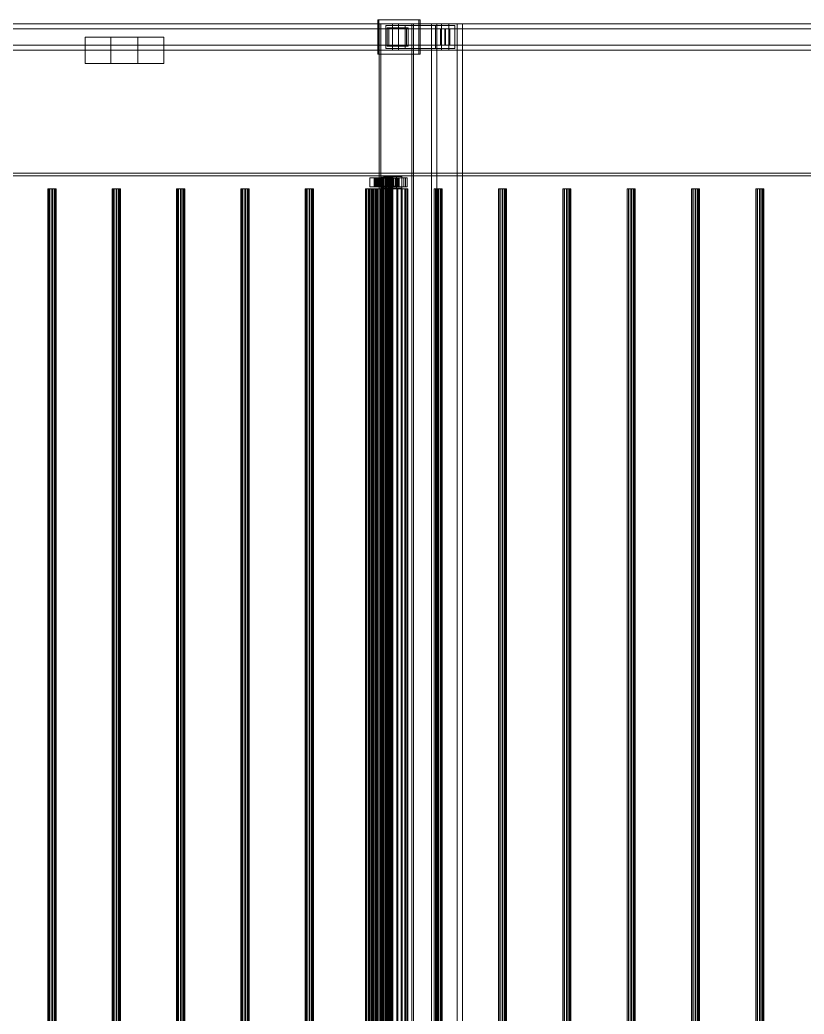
# Model space of a CAD drawing. Header units: millimetres. Extents: x -1970 to 59977, y -50268 to 6837.
# Drawn here: x 33896 to 35083, y -18000 to -16494 of the extents above; entities that cross this region are included whole.
import ezdxf

# ---------------------------------------------------------------- set-up
doc = ezdxf.new("R2010")
doc.units = ezdxf.units.MM
doc.layers.add('superior_C03', color=7, linetype='Continuous', lineweight=0)

msp = doc.modelspace()

# ---------------------------------------------------------------- linework, layer by layer
at = {"layer": 'superior_C03'}
for p, q in [((38691.362, -16500), (27582.557, -16500)), ((27583.456, -16500), (38692.26, -16500)), ((34460.122, -16500), (33290.774, -16500)), ((33299.757, -16500), (34469.105, -16500)), ((34534.007, -16500), (33364.659, -16500)), ((33375.888, -16500), (34545.236, -16500)), ((34499.926, -16494), (34437.561, -16494)), ((34437.561, -16494), (34437.561, -16546)), ((34439.357, -16494), (34437.561, -16494)), ((34439.357, -16546), (34439.357, -16494)), ((34439.357, -16494), (34501.723, -16494)), ((34489.003, -16500), (34439.501, -16500)), ((34439.501, -16500), (34439.501, -19500)), ((34442.196, -16500), (34439.501, -16500)), ((34442.196, -19500), (34442.196, -16500)), ((34442.196, -16500), (34491.698, -16500)), ((34479.23, -16502.5), (34449.996, -16502.5)), ((34449.996, -16502.5), (34449.996, -16537.5)), ((34525.005, -16502.5), (34449.996, -16502.5)), ((34460.122, -16500), (34460.122, -16540)), ((34469.105, -16500), (34460.122, -16500)), ((35629.469, -16500), (34460.122, -16500)), ((34469.105, -16540), (34469.105, -16500)), ((34469.105, -16500), (35638.453, -16500)), ((34479.23, -16537.5), (34479.23, -16502.5)), ((34479.23, -16502.5), (34554.238, -16502.5)), ((34489.003, -19500), (34489.003, -16500)), ((34489.003, -16500), (34491.698, -16500)), ((34491.698, -16500), (34491.698, -19500)), ((34499.926, -16546), (34499.926, -16494)), ((34499.926, -16494), (34501.723, -16494)), ((34501.723, -16494), (34501.723, -16546)), ((34557.988, -16500), (34519.01, -16500)), ((34519.01, -16500), (34519.01, -19500)), ((34526.87, -16500), (34519.01, -16500)), ((34525.005, -16537.5), (34525.005, -16502.5)), ((34525.005, -16502.5), (34554.238, -16502.5)), ((34526.87, -19500), (34526.87, -16500)), ((34526.87, -16500), (34565.848, -16500)), ((34534.007, -16500), (34534.007, -16540)), ((34545.236, -16500), (34534.007, -16500)), ((35703.355, -16500), (34534.007, -16500)), ((34545.236, -16540), (34545.236, -16500)), ((34545.236, -16500), (35714.584, -16500)), ((34554.238, -16502.5), (34554.238, -16537.5)), ((34557.988, -19500), (34557.988, -16500)), ((34557.988, -16500), (34565.848, -16500)), ((34565.848, -16500), (34565.848, -19500)), ((33294.591, -16507.5), (34538.948, -16507.5)), ((34540.296, -16507.5), (33295.939, -16507.5)), ((34033.46, -16520), (33994.481, -16520)), ((33994.481, -16520), (33994.481, -16560)), ((34074.43, -16520), (33994.481, -16520)), ((34033.46, -16560), (34033.46, -16520)), ((34033.46, -16520), (34113.409, -16520)), ((34074.43, -16560), (34074.43, -16520)), ((34074.43, -16520), (34113.409, -16520)), ((34113.409, -16520), (34113.409, -16560)), ((34481.114, -16506), (34451.881, -16506)), ((34451.881, -16506), (34451.881, -16534)), ((34454.576, -16506), (34451.881, -16506)), ((34454.576, -16534), (34454.576, -16506)), ((34454.576, -16506), (34483.809, -16506)), ((34481.114, -16534), (34481.114, -16506)), ((34481.114, -16506), (34483.809, -16506)), ((34483.809, -16506), (34483.809, -16534)), ((34532.457, -16507.5), (34546.786, -16507.5)), ((34532.457, -16532.5), (34532.457, -16507.5)), ((35626.796, -16507.5), (34532.457, -16507.5)), ((34538.948, -16532.5), (34538.948, -16507.5)), ((34538.948, -16507.5), (34540.296, -16507.5)), ((34540.296, -16507.5), (34540.296, -16532.5)), ((34546.786, -16507.5), (34546.786, -16532.5)), ((34546.786, -16507.5), (35641.126, -16507.5)), ((33294.591, -16532.5), (34538.948, -16532.5)), ((33295.939, -16532.5), (34540.296, -16532.5)), ((34451.881, -16534), (34481.114, -16534)), ((34451.881, -16534), (34454.576, -16534)), ((34483.809, -16534), (34454.576, -16534)), ((34483.809, -16534), (34481.114, -16534)), ((34546.786, -16532.5), (34532.457, -16532.5)), ((34532.457, -16532.5), (35626.796, -16532.5)), ((34540.296, -16532.5), (34538.948, -16532.5)), ((34546.786, -16532.5), (35641.126, -16532.5)), ((33290.774, -16540), (34460.122, -16540)), ((33299.757, -16540), (34469.105, -16540)), ((33364.659, -16540), (34534.007, -16540)), ((33375.888, -16540), (34545.236, -16540)), ((34437.561, -16546), (34499.926, -16546)), ((34437.561, -16546), (34439.357, -16546)), ((34501.723, -16546), (34439.357, -16546)), ((34449.996, -16537.5), (34479.23, -16537.5)), ((34525.005, -16537.5), (34449.996, -16537.5)), ((34460.122, -16540), (34469.105, -16540)), ((34460.122, -16540), (35629.469, -16540)), ((34469.105, -16540), (35638.453, -16540)), ((34554.238, -16537.5), (34479.23, -16537.5)), ((34501.723, -16546), (34499.926, -16546)), ((34554.238, -16537.5), (34525.005, -16537.5)), ((34534.007, -16540), (34545.236, -16540)), ((34534.007, -16540), (35703.355, -16540)), ((34545.236, -16540), (35714.584, -16540)), ((33994.481, -16560), (34033.46, -16560)), ((33994.481, -16560), (34074.43, -16560)), ((34113.409, -16560), (34033.46, -16560)), ((34113.409, -16560), (34074.43, -16560)), ((27582.557, -16726), (38691.362, -16726)), ((38691.362, -16730), (27582.557, -16730)), ((38692.26, -16730), (27583.456, -16730)), ((38720.557, -16726), (27611.752, -16726)), ((27611.752, -16730), (38720.557, -16730)), ((34466.136, -16731), (34446.647, -16731)), ((34446.647, -16731), (34446.647, -16749)), ((34454.732, -16731), (34446.647, -16731)), ((34454.732, -16749), (34454.732, -16731)), ((34454.732, -16731), (34474.221, -16731)), ((34466.136, -16749), (34466.136, -16731)), ((34466.136, -16731), (34474.221, -16731)), ((34474.221, -16731), (34474.221, -16749)), ((34435.342, -16733), (34425.598, -16733)), ((34425.598, -16733), (34425.598, -16747)), ((34436.377, -16733), (34425.598, -16733)), ((34433.059, -16734), (34432.238, -16734)), ((34432.238, -16734), (34442.232, -16734)), ((34432.238, -16746), (34432.238, -16734)), ((34432.238, -16734), (34432.712, -16734)), ((34442.232, -16746), (34432.238, -16746)), ((34432.238, -16746), (34433.059, -16746)), ((34432.712, -16746), (34432.238, -16746)), ((34432.712, -16734), (34442.456, -16734)), ((34432.712, -16746), (34432.712, -16734)), ((34432.712, -16734), (34434.447, -16734)), ((34442.456, -16746), (34432.712, -16746)), ((34434.447, -16746), (34432.712, -16746)), ((34479.779, -16733), (34433.005, -16733)), ((34433.005, -16733), (34433.005, -16747)), ((34435.25, -16733), (34433.005, -16733)), ((34435.117, -16734), (34433.059, -16734)), ((34433.059, -16734), (34442.621, -16734)), ((34433.059, -16746), (34433.059, -16734)), ((34442.621, -16746), (34433.059, -16746)), ((34433.059, -16746), (34435.117, -16746)), ((34434.447, -16734), (34443.278, -16734)), ((34434.447, -16746), (34434.447, -16734)), ((34434.447, -16734), (34437.326, -16734)), ((34443.278, -16746), (34434.447, -16746)), ((34437.326, -16746), (34434.447, -16746)), ((34438.274, -16734), (34435.117, -16734)), ((34435.117, -16734), (34443.596, -16734)), ((34435.117, -16746), (34435.117, -16734)), ((34443.596, -16746), (34435.117, -16746)), ((34435.117, -16746), (34438.274, -16746)), ((34435.25, -16747), (34435.25, -16733)), ((34435.25, -16733), (34482.024, -16733)), ((34435.342, -16747), (34435.342, -16733)), ((34435.342, -16733), (34446.122, -16733)), ((34436.377, -16747), (34436.377, -16733)), ((34436.377, -16733), (34446.122, -16733)), ((34437.326, -16734), (34444.642, -16734)), ((34437.326, -16746), (34437.326, -16734)), ((34437.326, -16734), (34441.152, -16734)), ((34444.642, -16746), (34437.326, -16746)), ((34441.152, -16746), (34437.326, -16746)), ((34442.313, -16734), (34438.274, -16734)), ((34438.274, -16734), (34445.091, -16734)), ((34438.274, -16746), (34438.274, -16734)), ((34445.091, -16746), (34438.274, -16746)), ((34438.274, -16746), (34442.313, -16746)), ((34441.152, -16734), (34446.454, -16734)), ((34441.152, -16746), (34441.152, -16734)), ((34441.152, -16734), (34445.664, -16734)), ((34446.454, -16746), (34441.152, -16746)), ((34445.664, -16746), (34441.152, -16746)), ((34442.621, -16732), (34442.232, -16732)), ((34442.232, -16732), (34442.456, -16732)), ((34442.232, -19268), (34442.232, -16732)), ((34442.232, -16734), (34442.621, -16734)), ((34442.232, -16734), (34442.232, -16746)), ((34442.456, -16734), (34442.232, -16734)), ((34442.621, -16746), (34442.232, -16746)), ((34442.232, -16746), (34442.456, -16746)), ((34446.959, -16734), (34442.313, -16734)), ((34442.313, -16734), (34447.004, -16734)), ((34442.313, -16746), (34442.313, -16734)), ((34447.004, -16746), (34442.313, -16746)), ((34442.313, -16746), (34446.959, -16746)), ((34442.456, -16732), (34443.278, -16732)), ((34442.456, -19268), (34442.456, -16732)), ((34442.456, -16734), (34442.456, -16746)), ((34443.278, -16734), (34442.456, -16734)), ((34442.456, -16746), (34443.278, -16746)), ((34443.596, -16732), (34442.621, -16732)), ((34442.621, -19268), (34442.621, -16732)), ((34442.621, -16734), (34443.596, -16734)), ((34442.621, -16734), (34442.621, -16746)), ((34443.596, -16746), (34442.621, -16746)), ((34443.278, -16732), (34444.642, -16732)), ((34443.278, -19268), (34443.278, -16732)), ((34443.278, -16734), (34443.278, -16746)), ((34444.642, -16734), (34443.278, -16734)), ((34443.278, -16746), (34444.642, -16746)), ((34445.091, -16732), (34443.596, -16732)), ((34443.596, -19268), (34443.596, -16732)), ((34443.596, -16734), (34445.091, -16734)), ((34443.596, -16734), (34443.596, -16746)), ((34445.091, -16746), (34443.596, -16746)), ((34444.642, -16732), (34446.454, -16732)), ((34444.642, -19268), (34444.642, -16732)), ((34444.642, -16734), (34444.642, -16746)), ((34446.454, -16734), (34444.642, -16734)), ((34444.642, -16746), (34446.454, -16746)), ((34447.004, -16732), (34445.091, -16732)), ((34445.091, -19268), (34445.091, -16732)), ((34445.091, -16734), (34447.004, -16734)), ((34445.091, -16734), (34445.091, -16746)), ((34447.004, -16746), (34445.091, -16746)), ((34445.664, -16734), (34448.592, -16734)), ((34445.664, -16746), (34445.664, -16734)), ((34445.664, -16734), (34450.556, -16734)), ((34448.592, -16746), (34445.664, -16746)), ((34450.556, -16746), (34445.664, -16746)), ((34446.122, -16733), (34446.122, -16747)), ((34446.454, -16732), (34448.592, -16732)), ((34446.454, -19268), (34446.454, -16732)), ((34446.454, -16734), (34446.454, -16746)), ((34448.592, -16734), (34446.454, -16734)), ((34446.454, -16746), (34448.592, -16746)), ((34451.897, -16734), (34446.959, -16734)), ((34446.959, -16734), (34449.205, -16734)), ((34446.959, -16746), (34446.959, -16734)), ((34449.205, -16746), (34446.959, -16746)), ((34446.959, -16746), (34451.897, -16746)), ((34449.205, -16732), (34447.004, -16732)), ((34447.004, -19268), (34447.004, -16732)), ((34447.004, -16734), (34449.205, -16734)), ((34447.004, -16734), (34447.004, -16746)), ((34449.205, -16746), (34447.004, -16746)), ((34448.592, -16732), (34450.909, -16732)), ((34448.592, -19268), (34448.592, -16732)), ((34448.592, -16734), (34448.592, -16746)), ((34450.909, -16734), (34448.592, -16734)), ((34448.592, -16746), (34450.909, -16746)), ((34451.544, -16732), (34449.205, -16732)), ((34449.205, -19268), (34449.205, -16732)), ((34449.205, -16734), (34451.544, -16734)), ((34449.205, -16734), (34449.205, -16746)), ((34451.544, -16746), (34449.205, -16746)), ((34450.556, -16734), (34450.909, -16734)), ((34450.556, -16746), (34450.556, -16734)), ((34450.556, -16734), (34455.493, -16734)), ((34450.909, -16746), (34450.556, -16746)), ((34455.493, -16746), (34450.556, -16746)), ((34450.909, -16732), (34453.248, -16732)), ((34450.909, -19268), (34450.909, -16732)), ((34450.909, -16734), (34450.909, -16746)), ((34453.248, -16734), (34450.909, -16734)), ((34450.909, -16746), (34453.248, -16746)), ((34453.861, -16732), (34451.544, -16732)), ((34451.544, -19268), (34451.544, -16732)), ((34451.897, -16734), (34451.544, -16734)), ((34451.544, -16734), (34453.861, -16734)), ((34451.544, -16734), (34451.544, -16746)), ((34453.861, -16746), (34451.544, -16746)), ((34451.544, -16746), (34451.897, -16746)), ((34456.788, -16734), (34451.897, -16734)), ((34451.897, -16746), (34451.897, -16734)), ((34451.897, -16746), (34456.788, -16746)), ((34453.248, -16732), (34455.449, -16732)), ((34453.248, -19268), (34453.248, -16732)), ((34455.493, -16734), (34453.248, -16734)), ((34453.248, -16734), (34453.248, -16746)), ((34455.449, -16734), (34453.248, -16734)), ((34453.248, -16746), (34455.493, -16746)), ((34453.248, -16746), (34455.449, -16746)), ((34455.999, -16732), (34453.861, -16732)), ((34453.861, -19268), (34453.861, -16732)), ((34456.788, -16734), (34453.861, -16734)), ((34453.861, -16734), (34455.999, -16734)), ((34453.861, -16734), (34453.861, -16746)), ((34455.999, -16746), (34453.861, -16746)), ((34453.861, -16746), (34456.788, -16746)), ((34455.449, -16732), (34457.362, -16732)), ((34455.449, -19268), (34455.449, -16732)), ((34460.14, -16734), (34455.449, -16734)), ((34455.449, -16734), (34455.449, -16746)), ((34457.362, -16734), (34455.449, -16734)), ((34455.449, -16746), (34460.14, -16746)), ((34455.449, -16746), (34457.362, -16746)), ((34455.493, -16746), (34455.493, -16734)), ((34455.493, -16734), (34460.14, -16734)), ((34460.14, -16746), (34455.493, -16746)), ((34457.811, -16732), (34455.999, -16732)), ((34455.999, -19268), (34455.999, -16732)), ((34461.301, -16734), (34455.999, -16734)), ((34455.999, -16734), (34457.811, -16734)), ((34455.999, -16734), (34455.999, -16746)), ((34457.811, -16746), (34455.999, -16746)), ((34455.999, -16746), (34461.301, -16746)), ((34466.525, -16733), (34456.78, -16733)), ((34456.78, -16733), (34456.78, -16747)), ((34467.56, -16733), (34456.78, -16733)), ((34461.301, -16734), (34456.788, -16734)), ((34456.788, -16746), (34456.788, -16734)), ((34456.788, -16746), (34461.301, -16746)), ((34457.362, -16732), (34458.857, -16732)), ((34457.362, -19268), (34457.362, -16732)), ((34464.179, -16734), (34457.362, -16734)), ((34457.362, -16734), (34457.362, -16746)), ((34458.857, -16734), (34457.362, -16734)), ((34457.362, -16746), (34464.179, -16746)), ((34457.362, -16746), (34458.857, -16746)), ((34459.175, -16732), (34457.811, -16732)), ((34457.811, -19268), (34457.811, -16732)), ((34465.127, -16734), (34457.811, -16734)), ((34457.811, -16734), (34459.175, -16734)), ((34457.811, -16734), (34457.811, -16746)), ((34459.175, -16746), (34457.811, -16746)), ((34457.811, -16746), (34465.127, -16746)), ((34458.857, -16732), (34459.832, -16732)), ((34458.857, -19268), (34458.857, -16732)), ((34467.335, -16734), (34458.857, -16734)), ((34458.857, -16734), (34458.857, -16746)), ((34459.832, -16734), (34458.857, -16734)), ((34458.857, -16746), (34467.335, -16746)), ((34458.857, -16746), (34459.832, -16746)), ((34459.996, -16732), (34459.175, -16732)), ((34459.175, -19268), (34459.175, -16732)), ((34468.006, -16734), (34459.175, -16734)), ((34459.175, -16734), (34459.996, -16734)), ((34459.175, -16734), (34459.175, -16746)), ((34459.996, -16746), (34459.175, -16746)), ((34459.175, -16746), (34468.006, -16746)), ((34459.832, -16732), (34460.221, -16732)), ((34459.832, -19268), (34459.832, -16732)), ((34469.394, -16734), (34459.832, -16734)), ((34459.832, -16734), (34459.832, -16746)), ((34460.221, -16734), (34459.832, -16734)), ((34459.832, -16746), (34469.394, -16746)), ((34459.832, -16746), (34460.221, -16746)), ((34460.221, -16732), (34459.996, -16732)), ((34459.996, -16732), (34459.996, -19268)), ((34459.996, -16734), (34469.741, -16734)), ((34459.996, -16746), (34459.996, -16734)), ((34459.996, -16734), (34460.221, -16734)), ((34469.741, -16746), (34459.996, -16746)), ((34460.221, -16746), (34459.996, -16746)), ((34460.14, -16746), (34460.14, -16734)), ((34460.14, -16734), (34464.179, -16734)), ((34464.179, -16746), (34460.14, -16746)), ((34460.221, -19268), (34460.221, -16732)), ((34470.215, -16734), (34460.221, -16734)), ((34460.221, -16734), (34460.221, -16746)), ((34460.221, -16746), (34470.215, -16746)), ((34465.127, -16734), (34461.301, -16734)), ((34461.301, -16746), (34461.301, -16734)), ((34461.301, -16746), (34465.127, -16746)), ((34464.179, -16746), (34464.179, -16734)), ((34464.179, -16734), (34467.335, -16734)), ((34467.335, -16746), (34464.179, -16746)), ((34468.006, -16734), (34465.127, -16734)), ((34465.127, -16746), (34465.127, -16734)), ((34465.127, -16746), (34468.006, -16746)), ((34466.525, -16747), (34466.525, -16733)), ((34466.525, -16733), (34477.304, -16733)), ((34467.335, -16746), (34467.335, -16734)), ((34467.335, -16734), (34469.394, -16734)), ((34469.394, -16746), (34467.335, -16746)), ((34467.56, -16747), (34467.56, -16733)), ((34467.56, -16733), (34477.304, -16733)), ((34469.741, -16734), (34468.006, -16734)), ((34468.006, -16746), (34468.006, -16734)), ((34468.006, -16746), (34469.741, -16746)), ((34469.394, -16746), (34469.394, -16734)), ((34469.394, -16734), (34470.215, -16734)), ((34470.215, -16746), (34469.394, -16746)), ((34469.741, -16734), (34469.741, -16746)), ((34470.215, -16734), (34469.741, -16734)), ((34469.741, -16746), (34470.215, -16746)), ((34470.215, -16746), (34470.215, -16734)), ((34477.304, -16733), (34477.304, -16747)), ((34479.779, -16747), (34479.779, -16733)), ((34479.779, -16733), (34482.024, -16733)), ((34482.024, -16733), (34482.024, -16747)), ((33940.126, -16750), (33938.106, -16750)), ((33938.106, -16750), (33938.449, -16750)), ((33938.106, -16750), (33938.106, -19250)), ((33938.449, -16750), (33941.025, -16750)), ((33938.449, -16750), (33938.449, -19250)), ((33943.738, -16750), (33940.126, -16750)), ((33940.126, -16750), (33940.126, -19250)), ((33941.025, -16750), (33944.849, -16750)), ((33941.025, -16750), (33941.025, -19250)), ((33947.562, -16750), (33943.738, -16750)), ((33943.738, -16750), (33943.738, -19250)), ((33944.849, -16750), (33948.461, -16750)), ((33944.849, -16750), (33944.849, -19250)), ((33950.138, -16750), (33947.562, -16750)), ((33947.562, -16750), (33947.562, -19250)), ((33948.461, -16750), (33950.481, -16750)), ((33948.461, -16750), (33948.461, -19250)), ((33950.481, -16750), (33950.138, -16750)), ((33950.138, -16750), (33950.138, -19250)), ((33950.481, -19250), (33950.481, -16750)), ((34037.571, -16750), (34035.551, -16750)), ((34035.551, -16750), (34035.895, -16750)), ((34035.551, -16750), (34035.551, -19250)), ((34035.895, -16750), (34038.471, -16750)), ((34035.895, -16750), (34035.895, -19250)), ((34041.183, -16750), (34037.571, -16750)), ((34037.571, -16750), (34037.571, -19250)), ((34038.471, -16750), (34042.295, -16750)), ((34038.471, -16750), (34038.471, -19250)), ((34045.008, -16750), (34041.183, -16750)), ((34041.183, -16750), (34041.183, -19250)), ((34042.295, -16750), (34045.907, -16750)), ((34042.295, -16750), (34042.295, -19250)), ((34047.583, -16750), (34045.008, -16750)), ((34045.008, -16750), (34045.008, -19250)), ((34045.907, -16750), (34047.927, -16750)), ((34045.907, -16750), (34045.907, -19250)), ((34047.927, -16750), (34047.583, -16750)), ((34047.583, -16750), (34047.583, -19250)), ((34047.927, -19250), (34047.927, -16750)), ((34135.017, -16750), (34132.997, -16750)), ((34132.997, -16750), (34133.341, -16750)), ((34132.997, -16750), (34132.997, -19250)), ((34133.341, -16750), (34135.916, -16750)), ((34133.341, -16750), (34133.341, -19250)), ((34138.629, -16750), (34135.017, -16750)), ((34135.017, -16750), (34135.017, -19250)), ((34135.916, -16750), (34139.741, -16750)), ((34135.916, -16750), (34135.916, -19250)), ((34142.453, -16750), (34138.629, -16750)), ((34138.629, -16750), (34138.629, -19250)), ((34139.741, -16750), (34143.353, -16750)), ((34139.741, -16750), (34139.741, -19250)), ((34145.029, -16750), (34142.453, -16750)), ((34142.453, -16750), (34142.453, -19250)), ((34143.353, -16750), (34145.373, -16750)), ((34143.353, -16750), (34143.353, -19250)), ((34145.373, -16750), (34145.029, -16750)), ((34145.029, -16750), (34145.029, -19250)), ((34145.373, -19250), (34145.373, -16750)), ((34232.463, -16750), (34230.443, -16750)), ((34230.443, -16750), (34230.786, -16750)), ((34230.443, -16750), (34230.443, -19250)), ((34230.786, -16750), (34233.362, -16750)), ((34230.786, -16750), (34230.786, -19250)), ((34236.075, -16750), (34232.463, -16750)), ((34232.463, -16750), (34232.463, -19250)), ((34233.362, -16750), (34237.186, -16750)), ((34233.362, -16750), (34233.362, -19250)), ((34239.899, -16750), (34236.075, -16750)), ((34236.075, -16750), (34236.075, -19250)), ((34237.186, -16750), (34240.798, -16750)), ((34237.186, -16750), (34237.186, -19250)), ((34242.475, -16750), (34239.899, -16750)), ((34239.899, -16750), (34239.899, -19250)), ((34240.798, -16750), (34242.818, -16750)), ((34240.798, -16750), (34240.798, -19250)), ((34242.818, -16750), (34242.475, -16750)), ((34242.475, -16750), (34242.475, -19250)), ((34242.818, -19250), (34242.818, -16750)), ((34329.908, -16750), (34327.888, -16750)), ((34327.888, -16750), (34328.232, -16750)), ((34327.888, -16750), (34327.888, -19250)), ((34328.232, -16750), (34330.808, -16750)), ((34328.232, -16750), (34328.232, -19250)), ((34333.52, -16750), (34329.908, -16750)), ((34329.908, -16750), (34329.908, -19250)), ((34330.808, -16750), (34334.632, -16750)), ((34330.808, -16750), (34330.808, -19250)), ((34337.345, -16750), (34333.52, -16750)), ((34333.52, -16750), (34333.52, -19250)), ((34334.632, -16750), (34338.244, -16750)), ((34334.632, -16750), (34334.632, -19250)), ((34339.92, -16750), (34337.345, -16750)), ((34337.345, -16750), (34337.345, -19250)), ((34338.244, -16750), (34340.264, -16750)), ((34338.244, -16750), (34338.244, -19250)), ((34340.264, -16750), (34339.92, -16750)), ((34339.92, -16750), (34339.92, -19250)), ((34340.264, -19250), (34340.264, -16750)), ((34420.628, -16750), (34419.246, -16750)), ((34419.246, -16750), (34420.044, -16750)), ((34419.246, -19250), (34419.246, -16750)), ((34420.044, -16750), (34422.966, -16750)), ((34420.044, -19250), (34420.044, -16750)), ((34424.095, -16750), (34420.628, -16750)), ((34420.628, -19250), (34420.628, -16750)), ((34422.966, -16750), (34427.815, -16750)), ((34422.966, -19250), (34422.966, -16750)), ((34429.411, -16750), (34424.095, -16750)), ((34424.095, -19250), (34424.095, -16750)), ((34427.354, -16750), (34425.334, -16750)), ((34425.334, -16750), (34425.678, -16750)), ((34425.334, -16750), (34425.334, -19250)), ((34425.598, -16747), (34435.342, -16747)), ((34425.598, -16747), (34436.377, -16747)), ((34425.678, -16750), (34428.253, -16750)), ((34425.678, -16750), (34425.678, -19250)), ((34430.966, -16750), (34427.354, -16750)), ((34427.354, -16750), (34427.354, -19250)), ((34427.815, -16750), (34434.259, -16750)), ((34427.815, -19250), (34427.815, -16750)), ((34428.253, -16750), (34432.078, -16750)), ((34428.253, -16750), (34428.253, -19250)), ((34436.214, -16750), (34429.411, -16750)), ((34429.411, -19250), (34429.411, -16750)), ((34434.79, -16750), (34430.966, -16750)), ((34430.966, -16750), (34430.966, -19250)), ((34432.078, -16750), (34435.69, -16750)), ((34432.078, -16750), (34432.078, -19250)), ((34433.005, -16747), (34479.779, -16747)), ((34433.005, -16747), (34435.25, -16747)), ((34434.259, -16750), (34441.859, -16750)), ((34434.259, -19250), (34434.259, -16750)), ((34437.366, -16750), (34434.79, -16750)), ((34434.79, -16750), (34434.79, -19250)), ((34482.024, -16747), (34435.25, -16747)), ((34446.122, -16747), (34435.342, -16747)), ((34435.69, -16750), (34437.71, -16750)), ((34435.69, -16750), (34435.69, -19250)), ((34444.04, -16750), (34436.214, -16750)), ((34436.214, -19250), (34436.214, -16750)), ((34446.122, -16747), (34436.377, -16747)), ((34437.71, -16750), (34437.366, -16750)), ((34437.366, -16750), (34437.366, -19250)), ((34437.71, -19250), (34437.71, -16750)), ((34441.859, -16750), (34450.097, -16750)), ((34441.859, -19250), (34441.859, -16750)), ((34452.355, -16750), (34444.04, -16750)), ((34444.04, -19250), (34444.04, -16750)), ((34446.647, -16749), (34466.136, -16749)), ((34454.732, -16749), (34446.647, -16749)), ((34450.097, -16750), (34458.413, -16750)), ((34450.097, -19250), (34450.097, -16750)), ((34460.594, -16750), (34452.355, -16750)), ((34452.355, -19250), (34452.355, -16750)), ((34474.221, -16749), (34454.732, -16749)), ((34456.78, -16747), (34466.525, -16747)), ((34456.78, -16747), (34467.56, -16747)), ((34458.413, -16750), (34466.239, -16750)), ((34458.413, -19250), (34458.413, -16750)), ((34468.194, -16750), (34460.594, -16750)), ((34460.594, -19250), (34460.594, -16750)), ((34474.221, -16749), (34466.136, -16749)), ((34466.239, -16750), (34473.041, -16750)), ((34466.239, -19250), (34466.239, -16750)), ((34477.304, -16747), (34466.525, -16747)), ((34477.304, -16747), (34467.56, -16747)), ((34474.638, -16750), (34468.194, -16750)), ((34468.194, -19250), (34468.194, -16750)), ((34473.041, -16750), (34478.357, -16750)), ((34473.041, -19250), (34473.041, -16750)), ((34479.486, -16750), (34474.638, -16750)), ((34474.638, -19250), (34474.638, -16750)), ((34478.357, -16750), (34481.825, -16750)), ((34478.357, -19250), (34478.357, -16750)), ((34482.409, -16750), (34479.486, -16750)), ((34479.486, -19250), (34479.486, -16750)), ((34482.024, -16747), (34479.779, -16747)), ((34481.825, -16750), (34483.206, -16750)), ((34481.825, -19250), (34481.825, -16750)), ((34483.206, -16750), (34482.409, -16750)), ((34482.409, -16750), (34482.409, -19250)), ((34483.206, -19250), (34483.206, -16750)), ((34524.8, -16750), (34522.78, -16750)), ((34522.78, -16750), (34523.123, -16750)), ((34522.78, -16750), (34522.78, -19250)), ((34523.123, -16750), (34525.699, -16750)), ((34523.123, -16750), (34523.123, -19250)), ((34528.412, -16750), (34524.8, -16750)), ((34524.8, -16750), (34524.8, -19250)), ((34525.699, -16750), (34529.523, -16750)), ((34525.699, -16750), (34525.699, -19250)), ((34532.236, -16750), (34528.412, -16750)), ((34528.412, -16750), (34528.412, -19250)), ((34529.523, -16750), (34533.135, -16750)), ((34529.523, -16750), (34529.523, -19250)), ((34534.812, -16750), (34532.236, -16750)), ((34532.236, -16750), (34532.236, -19250)), ((34533.135, -16750), (34535.155, -16750)), ((34533.135, -16750), (34533.135, -19250)), ((34535.155, -16750), (34534.812, -16750)), ((34534.812, -16750), (34534.812, -19250)), ((34535.155, -19250), (34535.155, -16750)), ((34622.245, -16750), (34620.225, -16750)), ((34620.225, -16750), (34620.569, -16750)), ((34620.225, -16750), (34620.225, -19250)), ((34620.569, -16750), (34623.145, -16750)), ((34620.569, -16750), (34620.569, -19250)), ((34625.857, -16750), (34622.245, -16750)), ((34622.245, -16750), (34622.245, -19250)), ((34623.145, -16750), (34626.969, -16750)), ((34623.145, -16750), (34623.145, -19250)), ((34629.682, -16750), (34625.857, -16750)), ((34625.857, -16750), (34625.857, -19250)), ((34626.969, -16750), (34630.581, -16750)), ((34626.969, -16750), (34626.969, -19250)), ((34632.257, -16750), (34629.682, -16750)), ((34629.682, -16750), (34629.682, -19250)), ((34630.581, -16750), (34632.601, -16750)), ((34630.581, -16750), (34630.581, -19250)), ((34632.601, -16750), (34632.257, -16750)), ((34632.257, -16750), (34632.257, -19250)), ((34632.601, -19250), (34632.601, -16750)), ((34719.691, -16750), (34717.671, -16750)), ((34717.671, -16750), (34718.015, -16750)), ((34717.671, -16750), (34717.671, -19250)), ((34718.015, -16750), (34720.59, -16750)), ((34718.015, -16750), (34718.015, -19250)), ((34723.303, -16750), (34719.691, -16750)), ((34719.691, -16750), (34719.691, -19250)), ((34720.59, -16750), (34724.415, -16750)), ((34720.59, -16750), (34720.59, -19250)), ((34727.127, -16750), (34723.303, -16750)), ((34723.303, -16750), (34723.303, -19250)), ((34724.415, -16750), (34728.027, -16750)), ((34724.415, -16750), (34724.415, -19250)), ((34729.703, -16750), (34727.127, -16750)), ((34727.127, -16750), (34727.127, -19250)), ((34728.027, -16750), (34730.047, -16750)), ((34728.027, -16750), (34728.027, -19250)), ((34730.047, -16750), (34729.703, -16750)), ((34729.703, -16750), (34729.703, -19250)), ((34730.047, -19250), (34730.047, -16750)), ((34817.137, -16750), (34815.117, -16750)), ((34815.117, -16750), (34815.46, -16750)), ((34815.117, -16750), (34815.117, -19250)), ((34815.46, -16750), (34818.036, -16750)), ((34815.46, -16750), (34815.46, -19250)), ((34820.749, -16750), (34817.137, -16750)), ((34817.137, -16750), (34817.137, -19250)), ((34818.036, -16750), (34821.86, -16750)), ((34818.036, -16750), (34818.036, -19250)), ((34824.573, -16750), (34820.749, -16750)), ((34820.749, -16750), (34820.749, -19250)), ((34821.86, -16750), (34825.472, -16750)), ((34821.86, -16750), (34821.86, -19250)), ((34827.149, -16750), (34824.573, -16750)), ((34824.573, -16750), (34824.573, -19250)), ((34825.472, -16750), (34827.492, -16750)), ((34825.472, -16750), (34825.472, -19250)), ((34827.492, -16750), (34827.149, -16750)), ((34827.149, -16750), (34827.149, -19250)), ((34827.492, -19250), (34827.492, -16750)), ((34914.582, -16750), (34912.562, -16750)), ((34912.562, -16750), (34912.906, -16750)), ((34912.562, -16750), (34912.562, -19250)), ((34912.906, -16750), (34915.482, -16750)), ((34912.906, -16750), (34912.906, -19250)), ((34918.194, -16750), (34914.582, -16750)), ((34914.582, -16750), (34914.582, -19250)), ((34915.482, -16750), (34919.306, -16750)), ((34915.482, -16750), (34915.482, -19250)), ((34922.019, -16750), (34918.194, -16750)), ((34918.194, -16750), (34918.194, -19250)), ((34919.306, -16750), (34922.918, -16750)), ((34919.306, -16750), (34919.306, -19250)), ((34924.594, -16750), (34922.019, -16750)), ((34922.019, -16750), (34922.019, -19250)), ((34922.918, -16750), (34924.938, -16750)), ((34922.918, -16750), (34922.918, -19250)), ((34924.938, -16750), (34924.594, -16750)), ((34924.594, -16750), (34924.594, -19250)), ((34924.938, -19250), (34924.938, -16750)), ((35012.028, -16750), (35010.008, -16750)), ((35010.008, -16750), (35010.352, -16750)), ((35010.008, -16750), (35010.008, -19250)), ((35010.352, -16750), (35012.927, -16750)), ((35010.352, -16750), (35010.352, -19250)), ((35015.64, -16750), (35012.028, -16750)), ((35012.028, -16750), (35012.028, -19250)), ((35012.927, -16750), (35016.752, -16750)), ((35012.927, -16750), (35012.927, -19250)), ((35019.464, -16750), (35015.64, -16750)), ((35015.64, -16750), (35015.64, -19250)), ((35016.752, -16750), (35020.364, -16750)), ((35016.752, -16750), (35016.752, -19250)), ((35022.04, -16750), (35019.464, -16750)), ((35019.464, -16750), (35019.464, -19250)), ((35020.364, -16750), (35022.384, -16750)), ((35020.364, -16750), (35020.364, -19250)), ((35022.384, -16750), (35022.04, -16750)), ((35022.04, -16750), (35022.04, -19250)), ((35022.384, -19250), (35022.384, -16750))]:
    msp.add_line(p, q, dxfattribs=at)

doc.saveas('drawing.dxf')
